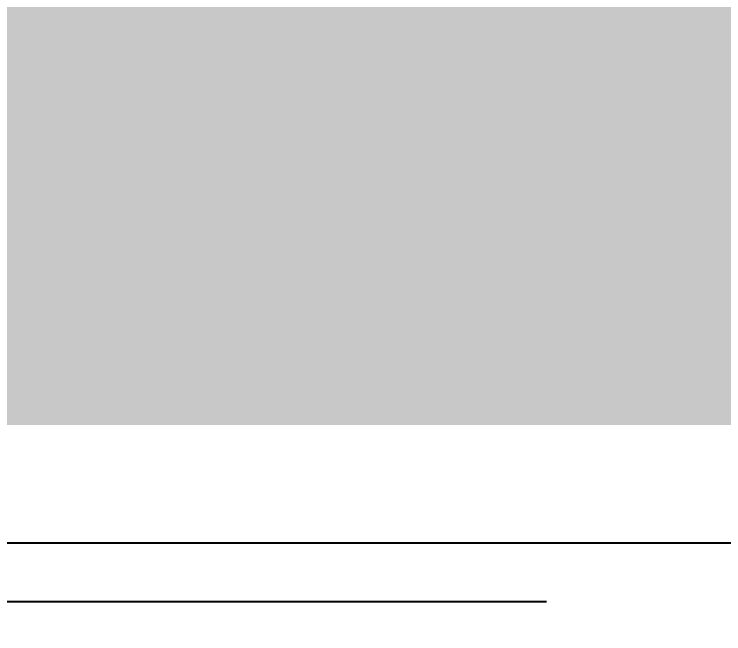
# Model space of a CAD drawing. Extents: x 1 to 1213870, y 9 to 1586095.
# Drawn here: x 22.83222 to 22.84699, y 42.35483 to 42.36772 of the extents above; entities that cross this region are included whole.
import ezdxf

# ---------------------------------------------------------------- set-up
doc = ezdxf.new("R2010")
doc.units = 0
doc.header["$LTSCALE"] = 10
doc.header["$MEASUREMENT"] = 0
doc.linetypes.add('water proof2', pattern=[0.65, 0.4, -0.25])
doc.linetypes.add('XR-HARDSCAPE$0$HIDDEN', pattern=[0.375, 0.25, -0.125])
doc.layers.add('LA-DT-COMPACTED SOIL', color=19, linetype='Continuous')
doc.layers.add('LA-DT-SEC', color=1, linetype='Continuous')
doc.layers.add('LA-DT-WATERPROOF', color=252, linetype='water proof2', lineweight=0)

msp = doc.modelspace()

# ---------------------------------------------------------------- hatches: boundary and pattern name
at = {"layer": 'LA-DT-COMPACTED SOIL'}
h = msp.add_hatch(dxfattribs=at)
h.set_pattern_fill('EARTH', color=256, scale=0.18)
h.set_pattern_definition([(270, (27.03388, 46.849835), (0.045, -0.045), [0.045, -0.045]), (270, (27.050755, 46.849835), (0.045, -0.045), [0.045, -0.045]), (270, (27.06763, 46.849835), (0.045, -0.045), [0.045, -0.045]), (360, (27.073255, 46.84421), (0.045, 0.045), [0.045, -0.045]), (360, (27.073255, 46.827335), (0.045, 0.045), [0.045, -0.045]), (360, (27.073255, 46.81046), (0.045, 0.045), [0.045, -0.045])])
edge = h.paths.add_edge_path()
edge.add_line((22.625422, 42.271606), (23.616453, 42.271606))
edge.add_line((23.616453, 42.271606), (23.616415, 42.796701))
edge.add_line((23.616415, 42.796701), (23.272296, 42.796636))
edge.add_line((23.272296, 42.796636), (23.237029, 42.45662))
edge.add_arc((23.221636, 42.459963), 0.015752, 192.2588, 347.7494, ccw=False)
edge.add_line((23.206243, 42.456618), (23.206236, 42.446711))
edge.add_line((23.206236, 42.446711), (22.906237, 42.446711))
edge.add_line((22.906237, 42.446711), (22.906237, 42.356711))
edge.add_line((22.906237, 42.356711), (22.776409, 42.356711))
edge.add_line((22.776409, 42.356711), (22.776409, 43.486539))
edge.add_line((22.776409, 43.486539), (22.906237, 43.486539))
edge.add_line((22.906237, 43.486539), (22.906237, 43.396539))
edge.add_line((22.906237, 43.396539), (23.206236, 43.396539))
edge.add_line((23.206236, 43.396539), (23.206237, 43.386539))
edge.add_arc((23.221642, 43.383295), 0.015743, 12.2255, 168.1108, ccw=False)
edge.add_line((23.237029, 43.386629), (23.272296, 43.046613))
edge.add_line((23.272296, 43.046613), (23.583521, 43.046553))
edge.add_line((23.583521, 43.046553), (23.583499, 43.346257))
edge.add_line((23.583499, 43.346257), (23.683506, 43.449639))
edge.add_line((23.683506, 43.449639), (23.683506, 43.775994))
edge.add_line((23.683506, 43.775994), (22.613687, 43.779901))
edge.add_line((22.613687, 43.779901), (22.625422, 42.271606))

# ---------------------------------------------------------------- linework, layer by layer
at = {"layer": 'LA-DT-SEC'}
msp.add_lwpolyline([(22.906237, 42.471625), (22.906237, 42.356711), (22.776409, 42.356711), (22.776409, 43.486539), (22.906237, 43.486539), (22.906237, 43.371625)], dxfattribs=at)
at = {"layer": 'LA-DT-WATERPROOF', "linetype": 'XR-HARDSCAPE$0$HIDDEN', "ltscale": 10, "const_width": 0.01}
msp.add_lwpolyline([(22.89878, 42.471625), (22.89878, 42.364168), (22.783866, 42.364168), (22.783866, 43.479082), (22.89878, 43.479082), (22.89878, 43.371625)], dxfattribs=at)

doc.saveas('drawing.dxf')
